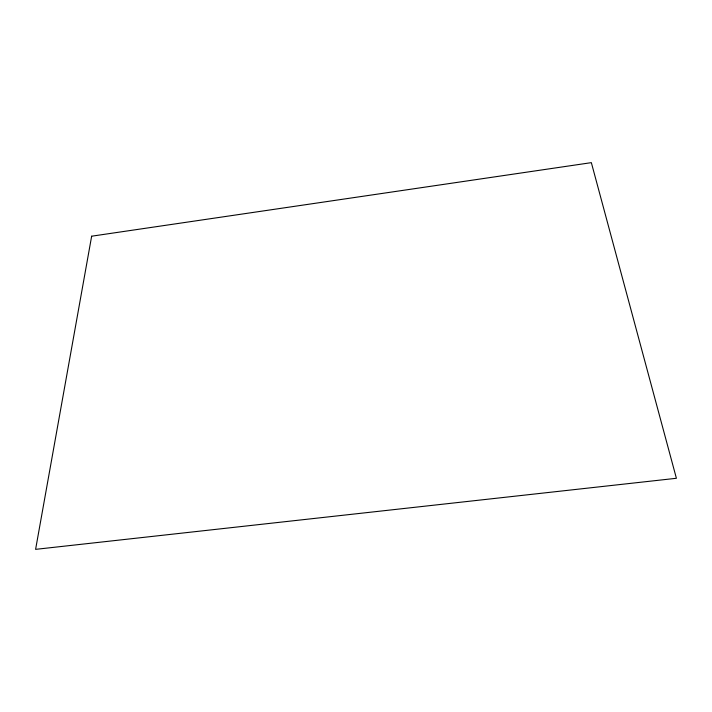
<?xml version="1.0" encoding="UTF-8"?>
<svg xmlns="http://www.w3.org/2000/svg" width="712" height="712" viewBox="0 0 712 712"><rect width="100%" height="100%" fill="white"/><g stroke="black" fill="none" stroke-linecap="round" stroke-linejoin="round"><path stroke-width="1.07" d="M91.652 236.197L35.6 549.352L676.4 478.286L591.352 162.648L91.652 236.197"/></g></svg>
